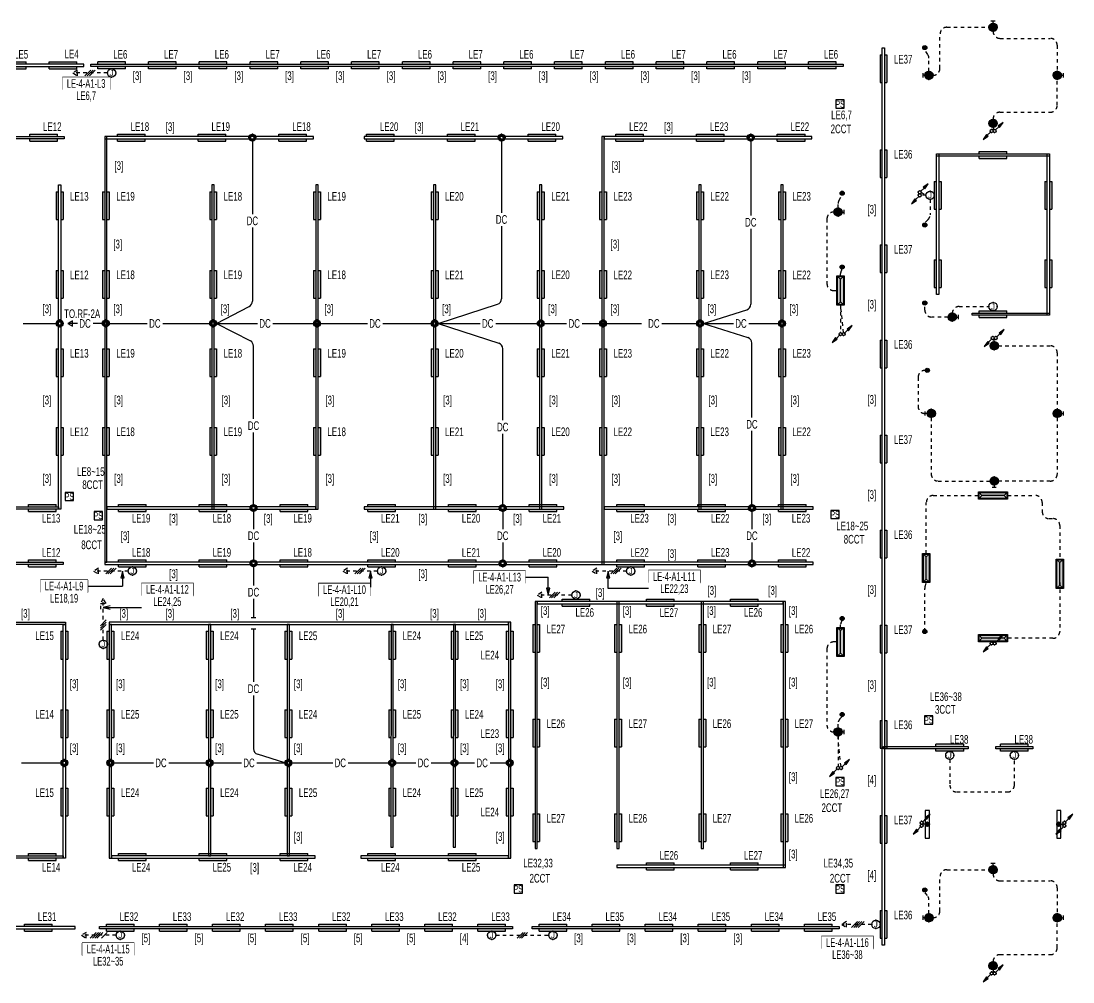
# Model space of a CAD drawing. Header units: millimetres. Extents: x 86947 to 500447, y -530175 to 1059536.
# Drawn here: x 131880 to 177466, y 463472 to 505105 of the extents above; entities that cross this region are included whole.
import ezdxf
from ezdxf.enums import TextEntityAlignment as Align

# ---------------------------------------------------------------- set-up
doc = ezdxf.new("R2010")
doc.units = ezdxf.units.MM
doc.header["$LTSCALE"] = 150
doc.set_wipeout_variables(frame=1)
doc.linetypes.add('D1', pattern=[3, 1, -1, 1])
for name, color, linetype in [('------01 Distribution Panel', 3, 'Continuous'), ('------03 Lighting Fixture', 3, 'Continuous'), ('------04 Lighting Switch', 2, 'Continuous'), ('------04 Number of Strands (가닥수)', 1, 'Continuous'), ('-----20 General Symbol', 3, 'Continuous'), ('-----23 Concealed or Exposed Wire', 4, 'D1'), ('-----25 Emergency Lighting Embeded Wire in Ceiling or Wall', 1, 'Continuous'), ('-----28 Race Way', 1, 'Continuous'), ('-----29 Indicator', 1, 'Continuous')]:
    doc.layers.add(name, color=color, linetype=linetype)
doc.styles.add('ELEC', font='')
doc.styles.get('ELEC').set_extended_font_data('Dotum')

# ---------------------------------------------------------------- blocks, each defined once
blk = doc.blocks.new('D01')
at = {"linetype": 'Continuous'}
blk.add_circle((0, 0), 150, dxfattribs=at)
for p in [(-150, 0), (0, 150), (150, 0), (0, -150)]:
    blk.add_point(p)
blk = doc.blocks.new('E01')
h = blk.add_hatch(color=256)
edge = h.paths.add_edge_path(flags=17)
edge.add_arc((0, 0), 75, 0, 360)
edge = h.paths.add_edge_path()
edge.add_arc((0, 0), 150, 0, 360)
blk.add_blockref('D01', (0, 0))
at = {"xscale": 0.5, "yscale": 0.5, "zscale": 0.5}
blk.add_blockref('D01', (0, 0), dxfattribs=at)
blk = doc.blocks.new('*U15')
blk.add_lwpolyline([(150, 0), (-150, 0), (-150, -300), (150, -300)], close=True)
at = {"style": 'ELEC', "width": 0.6}
blk.add_text('PS', height=250, dxfattribs=at).set_placement((0, -150), align=Align.MIDDLE)
blk = doc.blocks.new('*U12')
h = blk.add_hatch(color=256)
edge = h.paths.add_edge_path()
edge.add_arc((0, -75), 75, 0, 360)
blk.add_circle((0, -75), 75)
blk = doc.blocks.new('E17')
h = blk.add_hatch(color=256)
h.paths.add_polyline_path([(600, 100), (-600, 100), (-600, 0), (600, 0)])
h.paths.add_polyline_path([(600, -100), (-600, -100), (-600, -200), (600, -200)])
for p, q in [((-600, 100), (600, 100)), ((-600, 100), (-600, 0)), ((600, 100), (600, 0)), ((600, 100), (600, 0)), ((-600, -100), (-600, -200)), ((-600, -200), (600, -200)), ((600, -100), (600, -200))]:
    blk.add_line(p, q)
blk = doc.blocks.new('벽부 비상등')
h = blk.add_hatch(color=0)
h.dxf.hatch_style = 1
h.paths.add_polyline_path([(0, 488), (-128, 600), (-128, -600), (0, -488)])
h = blk.add_hatch(color=0)
h.dxf.hatch_style = 1
h.paths.add_polyline_path([(128, 600), (0, 488), (0, -488), (128, -600)])
at = {"color": 1}
for p, q in [((-128, 600), (0, 488)), ((0, 488), (128, 600)), ((0, -488), (0, 488)), ((-128, -600), (0, -488)), ((0, -488), (128, -600))]:
    blk.add_line(p, q, dxfattribs=at)
blk.add_lwpolyline([(158, -630), (158, 630), (-158, 630), (-158, -630)], close=True)
blk.add_lwpolyline([(128, -600), (128, 600), (-128, 600), (-128, -600)], close=True, dxfattribs=at)
blk = doc.blocks.new('D06')
for p, q in [((-75, 0), (0, 0)), ((0, -75), (0, 75))]:
    blk.add_line(p, q)
at = {"linetype": 'Continuous'}
blk.add_circle((-225, 0), 150, dxfattribs=at)
for p in [(-375, 0), (-225, 150), (-75, 0), (-225, -150)]:
    blk.add_point(p)
blk = doc.blocks.new('E06')
blk.add_hatch(color=256).paths.add_polyline_path([(-75, 0, 1), (-375, 0, 1)])
blk.add_blockref('D06', (0, 0))
blk = doc.blocks.new('O01')
blk.add_hatch(color=256).paths.add_polyline_path([(-149, -218), (-218, -149), (-368, -368)])
blk.add_line((-46, -46), (-184, -184))
blk.add_lwpolyline([(-368, -368), (-149, -218), (-218, -149), (-368, -368)])
blk.add_circle((0, 0), 65)
for p in [(-65, 0), (-65, 0), (0, 65), (0, 65), (65, 0), (65, 0), (0, -65), (0, -65)]:
    blk.add_point(p)
blk = doc.blocks.new('O07')
blk.add_lwpolyline([(0, -100), (173, 0), (0, 100)], close=True)
blk = doc.blocks.new('O04')
blk.add_circle((0, 0), 150)
for p in [(-150, 0), (0, 150), (150, 0), (0, -150)]:
    blk.add_point(p)
at = {"style": 'ELEC'}
blk.add_text('J', height=214, dxfattribs=at).set_placement((0, 0), align=Align.MIDDLE)
blk = doc.blocks.new('*U44')
at = {"color": 0}
for p, q in [((-186, -106), (26, 106)), ((-106, -106), (106, 106)), ((-26, -106), (186, 106))]:
    blk.add_line(p, q, dxfattribs=at)
blk = doc.blocks.new('*U46')
at = {"color": 0}
for p, q in [((-306, -106), (-94, 106)), ((-226, -106), (-14, 106)), ((-146, -106), (66, 106)), ((-66, -106), (146, 106)), ((94, -106), (306, 106))]:
    blk.add_line(p, q, dxfattribs=at)
blk = doc.blocks.new('*U47')
at = {"color": 0}
for p, q in [((-226, -106), (-14, 106)), ((-146, -106), (66, 106)), ((-66, -106), (146, 106)), ((14, -106), (226, 106))]:
    blk.add_line(p, q, dxfattribs=at)
blk = doc.blocks.new('D12')
at = {"linetype": 'Continuous'}
blk.add_lwpolyline([(600, -90), (600, 90), (-600, 90), (-600, -90)], close=True, dxfattribs=at)
blk.add_circle((0, 0), 90, dxfattribs=at)
for p in [(-90, 0), (0, 90), (90, 0), (0, -90)]:
    blk.add_point(p)
blk = doc.blocks.new('E13')
at = {"layer": '------03 Lighting Fixture'}
blk.add_hatch(color=256, dxfattribs=at).paths.add_polyline_path([(-90, 180, 1), (90, 180, 1)])
for p, q in [((90, 0), (-90, 0)), ((0, 90), (0, 0))]:
    blk.add_line(p, q, dxfattribs=at)
blk.add_blockref('D12', (0, 180), dxfattribs=at)

msp = doc.modelspace()

# ---------------------------------------------------------------- linework, layer by layer
at = {"layer": '------01 Distribution Panel', "color": 1}
for points in [[(133675, 502137), (135729, 502137), (135729, 502662), (133675, 502662)], [(151492, 480749), (153747, 480749), (153747, 481274), (151492, 481274)], [(159065, 480775), (161320, 480775), (161320, 481300), (159065, 481300)], [(132718, 480360), (134773, 480360), (134773, 480885), (132718, 480885)], [(137094, 480217), (139349, 480217), (139349, 480742), (137094, 480742)], [(144772, 480208), (147026, 480208), (147026, 480733), (144772, 480733)], [(166564, 464919), (168819, 464919), (168819, 465444), (166564, 465444)], [(134530, 464633), (136785, 464633), (136785, 465158), (134530, 465158)]]:
    msp.add_lwpolyline(points, close=True, dxfattribs=at)
at = {"layer": '-----23 Concealed or Exposed Wire'}
for points in [[(171404, 502755, 0.414214), (171704, 503055), (171704, 504535, -0.414214), (172004, 504835), (173824, 504835)], [(174004, 504655, 0.414214), (174304, 504355), (176484, 504355, -0.414214), (176784, 504055), (176784, 502935)], [(171224, 502935), (171224, 503496, 0.143386), (171176, 503658), (171044, 503865)], [(174004, 500855, -0.414214), (174304, 501155), (176484, 501155, 0.414214), (176784, 501455), (176784, 502575)], [(167284, 497010), (167284, 497183, -0.141893), (167330, 497344), (167464, 497555)], [(171274, 497375), (171274, 496716, -0.197487), (171187, 496505), (171044, 496360)], [(167104, 496830, 0.414214), (166804, 496530), (166804, 493730, 0.414214), (167104, 493430), (167239, 493430)], [(167396, 494060), (167396, 494159, -0.134172), (167438, 494311), (167464, 494355)], [(172054, 492280), (171344, 492280, -0.414214), (171044, 492580), (171044, 492797)], [(172234, 492280), (172234, 492435, -0.414214), (172534, 492735), (173824, 492735)], [(174234, 491035), (176484, 491035, -0.414214), (176784, 490735), (176784, 488285)], [(171065, 489970), (171054, 489970, 0.414214), (170754, 489670), (170754, 488405, 0.414214), (171054, 488105)], [(171324, 487925), (171324, 485475, 0.414214), (171624, 485175), (173874, 485175)], [(176784, 487925), (176784, 485475, -0.414214), (176484, 485175), (174234, 485175)], [(171111, 482035), (171111, 484248, -0.414214), (171411, 484548), (173374, 484548)], [(174634, 484548), (175834, 484548, -0.414214), (176134, 484248), (176134, 483848, 0.414214), (176434, 483548), (176596, 483548, -0.414214), (176896, 483248), (176896, 481785)], [(171044, 478655), (171044, 480518, -0.077895), (171058, 480610), (171111, 480775)], [(176896, 480775), (176896, 478663, -0.414214), (176596, 478363), (174634, 478363)], [(167396, 478835), (167396, 478938, -0.150684), (167448, 479107), (167464, 479130)], [(167239, 478205), (167104, 478205, 0.414214), (166804, 477905), (166804, 474605, 0.414214), (167104, 474305)], [(167284, 474485), (167284, 474661, -0.193153), (167367, 474869), (167464, 474970)], [(172130, 473110), (172130, 472005, 0.414214), (172430, 471705), (174630, 471705, 0.414214), (174930, 472005), (174930, 473110)], [(171404, 466255, 0.414214), (171704, 466555), (171704, 468035, -0.414214), (172004, 468335), (173824, 468335)], [(174004, 468155, 0.414214), (174304, 467855), (176484, 467855, -0.414214), (176784, 467555), (176784, 466435)], [(171224, 466435), (171224, 467034, 0.169198), (171159, 467220), (171044, 467365)], [(174004, 464355, -0.414214), (174304, 464655), (176484, 464655, 0.414214), (176784, 464955), (176784, 466075)]]:
    msp.add_lwpolyline(points, format="xyb", dxfattribs=at)
for points in [[(135624, 502855), (134124, 502855)], [(170895, 497685), (171094, 497555), (170895, 497555)], [(167526, 491605), (167396, 492800), (167396, 492800), (167396, 491605)], [(136524, 481276), (135024, 481276)], [(147324, 481275), (145824, 481275)], [(158124, 481275), (156624, 481275)], [(135444, 478283), (135444, 480083)], [(155749, 480235), (154249, 480235)], [(167414, 472805), (167284, 474125), (167284, 474125), (167284, 472805)], [(168744, 465965), (167444, 465965)], [(135999, 465495), (134499, 465495)], [(152459, 465495), (154749, 465495)]]:
    msp.add_lwpolyline(points, dxfattribs=at)
at = {"layer": '-----25 Emergency Lighting Embeded Wire in Ceiling or Wall'}
for p, q in [((141904, 499905), (141904, 496739)), ((152704, 499904), (152704, 496799)), ((163504, 499904), (163504, 496677)), ((141904, 496157), (141904, 492962)), ((152704, 496217), (152704, 493076)), ((163504, 496096), (163504, 492833)), ((149955, 492003), (152531, 492839)), ((140355, 492003), (141769, 492741)), ((161454, 492002), (163329, 492595)), ((131975, 492003), (133404, 492003)), ((134320, 492003), (133904, 492003)), ((135404, 492003), (135001, 492003)), ((135704, 492003), (137346, 492003)), ((138026, 492003), (140055, 492003)), ((140355, 492003), (142126, 492003)), ((140355, 492003), (141818, 491247)), ((142798, 492003), (144755, 492003)), ((144780, 492003), (146889, 492003)), ((147560, 492003), (149655, 492003)), ((149955, 492003), (151771, 492003)), ((149955, 492003), (152581, 491148)), ((152451, 492002), (154254, 492002)), ((154554, 492002), (155525, 492002)), ((156197, 492002), (157154, 492002)), ((157254, 492002), (158770, 492002)), ((159651, 492002), (161154, 492002)), ((161454, 492002), (162751, 492002)), ((161454, 492002), (163379, 491389)), ((163422, 492002), (164704, 492002)), ((141954, 487867), (141954, 491025)), ((163554, 487926), (163554, 491150)), ((152754, 487806), (152754, 490910)), ((163554, 484155), (163554, 487344)), ((141954, 484156), (141954, 487285)), ((152754, 484155), (152754, 487224)), ((141954, 483856), (141954, 483097)), ((152754, 483855), (152754, 483096)), ((163554, 483855), (163554, 483096)), ((141954, 482515), (141954, 481756)), ((152754, 482514), (152754, 481755)), ((163554, 482514), (163554, 481755)), ((141954, 481456), (141954, 480651)), ((141954, 480069), (141953, 479265)), ((141853, 479265), (142053, 479265)), ((141853, 478765), (142053, 478765)), ((141953, 478765), (141953, 476470)), ((141953, 475889), (141953, 473574)), ((143314, 472964), (142129, 473335)), ((131896, 472964), (133604, 472964)), ((135904, 472964), (137613, 472964)), ((138285, 472964), (139980, 472964)), ((140205, 472964), (141431, 472964)), ((142102, 472964), (143314, 472964)), ((143614, 472964), (145385, 472964)), ((146057, 472964), (147813, 472964)), ((148113, 472964), (148985, 472964)), ((149657, 472964), (150514, 472964)), ((150814, 472964), (151534, 472964)), ((152205, 472964), (152910, 472964))]:
    msp.add_line(p, q, dxfattribs=at)
for centre, start, end in [((141654, 492962), 297.5278, 0), ((152454, 493076), 287.9609, 0), ((163254, 492833), 287.55, 0), ((141704, 491025), 0, 62.6616), ((152504, 490910), 0, 71.961), ((163304, 491150), 0, 72.3322), ((142203, 473574), 180.0001, 252.5973)]:
    msp.add_arc(centre, 250, start, end, dxfattribs=at)
at = {"layer": '-----28 Race Way', "elevation": 0}
for points in [[(169304, 503945), (169304, 465065), (169204, 465065), (169204, 503945)], [(102004, 503135), (134604, 503135), (134604, 503235), (102004, 503235)], [(167504, 503135), (134904, 503135), (134904, 503235), (167504, 503235)], [(133754, 500105), (133754, 500005), (124804, 500005), (124804, 500105)], [(135504, 500105), (135504, 500005), (144554, 500005), (144554, 500105)], [(146755, 500104), (146755, 500004), (155354, 500004), (155354, 500104)], [(157154, 500104), (157054, 500104), (157054, 481555), (157154, 481555)], [(157154, 500104), (157154, 500004), (166154, 500004), (166154, 500104)], [(140255, 498003), (140155, 498003), (140155, 483957), (140255, 483957)], [(144755, 498003), (144655, 498003), (144655, 483957), (144755, 483957)], [(149855, 498003), (149755, 498003), (149755, 483957), (149855, 483957)], [(154454, 498002), (154354, 498002), (154354, 483955), (154454, 483955)], [(161354, 498002), (161254, 498002), (161254, 483955), (161354, 483955)], [(164904, 498002), (164804, 498002), (164804, 483955), (164904, 483955)], [(146755, 484057), (146755, 483957), (155404, 483955), (155404, 484055)], [(157154, 484055), (157154, 483955), (166204, 483955), (166204, 484055)], [(133704, 481656), (133704, 481556), (103304, 481555), (103304, 481655)], [(135504, 481656), (135504, 481556), (166204, 481555), (166204, 481655)], [(154154, 469255), (154254, 469255), (154254, 479955), (154154, 479955)], [(154254, 479955), (154254, 479855), (164904, 479855), (164904, 479955)], [(157704, 469255), (157804, 469255), (157804, 479955), (157704, 479955)], [(161354, 469255), (161454, 469255), (161454, 479955), (161354, 479955)], [(164904, 468430), (165004, 468430), (165004, 479955), (164904, 479955)], [(116498, 478964), (116498, 479064), (133804, 479065), (133804, 478965)], [(133704, 478965), (133804, 478965), (133804, 468834), (133704, 468834)], [(153010, 478964), (153010, 479064), (135704, 479065), (135704, 478965)], [(135804, 478965), (135704, 478965), (135704, 468834), (135804, 468834)], [(140105, 478965), (140005, 478965), (140004, 468934), (140104, 468934)], [(143514, 478965), (143414, 478965), (143413, 468934), (143513, 468934)], [(148013, 478965), (147913, 478965), (147912, 469314), (148012, 469314)], [(150714, 478965), (150614, 478965), (150613, 469314), (150713, 469314)], [(153110, 479064), (153010, 479064), (153010, 468833), (153110, 468833)], [(133704, 468934), (133704, 468834), (124883, 468834), (124883, 468934)], [(135804, 468934), (135804, 468834), (144624, 468834), (144624, 468934)], [(146604, 468933), (146604, 468833), (153010, 468833), (153010, 468933)], [(157704, 468530), (157704, 468430), (165004, 468430), (165004, 468530)], [(116329, 465775), (134229, 465775), (134229, 465875), (116329, 465875)], [(153179, 465775), (135279, 465775), (135279, 465875), (153179, 465875)], [(167329, 465775), (154029, 465775), (154029, 465875), (167329, 465875)]]:
    msp.add_lwpolyline(points, close=True, dxfattribs=at)
at = {"layer": '-----28 Race Way'}
for points in [[(135604, 500105), (135504, 500105), (135504, 481656), (135604, 481656)], [(171554, 499355), (171654, 499355), (171654, 493255), (171554, 493255)], [(176454, 499355), (176454, 499255), (171554, 499255), (171554, 499355)], [(176354, 499355), (176454, 499355), (176454, 492355), (176354, 492355)], [(133504, 498003), (133604, 498003), (133604, 483957), (133504, 483957)], [(176454, 492455), (176454, 492355), (173104, 492355), (173104, 492455)], [(133504, 484057), (133504, 483957), (124904, 483956), (124904, 484056)], [(135604, 484057), (135604, 483957), (144655, 483957), (144655, 484057)], [(169254, 473670), (172930, 473670), (172930, 473570), (169254, 473570)], [(174130, 473670), (175730, 473670), (175730, 473570), (174130, 473570)]]:
    msp.add_lwpolyline(points, close=True, dxfattribs=at)
at = {"layer": '-----29 Indicator', "color": 1}
for p, q in [((136273, 481276), (136198, 480976)), ((136198, 480976), (136348, 480976)), ((136348, 480976), (136273, 481276)), ((147026, 481275), (146951, 480975)), ((146951, 480975), (147101, 480975)), ((147101, 480975), (147026, 481275)), ((157328, 481275), (157253, 480975)), ((157253, 480975), (157403, 480975)), ((157403, 480975), (157328, 481275)), ((154797, 480535), (154647, 480535)), ((154647, 480535), (154722, 480235)), ((154722, 480235), (154797, 480535)), ((135344, 479617), (135344, 479767)), ((135744, 479767), (135444, 479692)), ((135444, 479692), (135744, 479617))]:
    msp.add_line(p, q, dxfattribs=at)
at = {"layer": '-----29 Indicator'}
for p, q in [((136273, 481276), (136273, 480623)), ((154722, 480235), (154722, 481011)), ((157328, 480513), (157328, 481275))]:
    msp.add_line(p, q, dxfattribs=at)

# ---------------------------------------------------------------- block references
at = {"layer": '------03 Lighting Fixture', "xscale": 1.2, "yscale": 1.2, "zscale": 1.2}
for p, rotation in [((174004, 505105), 90), ((170954, 502755), 180), ((174004, 500405), 270), ((174054, 491305), 90), ((171054, 488105), 180), ((174054, 484905), 270), ((174004, 468605), 90), ((170954, 466255), 180), ((174004, 463905), 270)]:
    msp.add_blockref('E06', p, dxfattribs=dict(at, rotation=rotation))
at = {"layer": '------03 Lighting Fixture', "color": 3, "xscale": -1}
for p, rotation in [((131504, 503135), 180), ((133704, 503135), 180), ((169204, 503045), 90), ((132854, 500005), 180), ((136654, 500005), 180), ((140154, 500005), 180), ((143654, 500005), 180), ((147454, 500004), 180), ((150954, 500004), 180), ((154454, 500004), 180), ((158254, 500004), 180), ((161754, 500004), 180), ((165254, 500004), 180), ((169204, 498925), 90), ((174004, 499255), 180), ((171554, 497555), 90), ((176354, 497555), 90), ((133504, 497102), 90), ((135504, 497102), 90), ((140155, 497102), 90), ((144655, 497102), 90), ((149755, 497102), 90), ((154354, 497102), 90), ((157054, 497102), 90), ((161254, 497102), 90), ((164804, 497102), 90), ((169204, 494805), 90), ((171554, 494155), 90), ((176354, 494155), 90), ((133504, 493702), 90), ((135504, 493702), 90), ((140155, 493702), 90), ((144655, 493702), 90), ((149755, 493702), 90), ((154354, 493702), 90), ((157054, 493702), 90), ((161254, 493702), 90), ((164804, 493702), 90), ((174004, 492355), 180), ((169204, 490685), 90), ((133504, 490302), 90), ((135504, 490302), 90), ((140155, 490302), 90), ((144655, 490302), 90), ((149755, 490302), 90), ((154354, 490302), 90), ((157054, 490302), 90), ((161254, 490302), 90), ((164804, 490302), 90), ((133504, 486902), 90), ((135504, 486902), 90), ((140155, 486902), 90), ((144655, 486902), 90), ((149755, 486902), 90), ((154354, 486902), 90), ((157054, 486902), 90), ((161254, 486902), 90), ((164804, 486902), 90), ((169204, 486565), 90), ((132804, 483956), 180), ((136704, 483956), 180), ((140204, 483956), 180), ((143704, 483956), 180), ((147504, 483955), 180), ((151004, 483955), 180), ((154504, 483955), 180), ((158304, 483955), 180), ((161804, 483955), 180), ((165304, 483955), 180), ((169204, 482445), 90), ((132804, 481556), 180), ((136704, 481556), 180), ((140204, 481556), 180), ((143704, 481556), 180), ((147504, 481555), 180), ((151004, 481555), 180), ((154504, 481555), 180), ((158304, 481555), 180), ((161804, 481555), 180), ((165304, 481555), 180), ((155929, 479855), 180), ((159579, 479855), 180), ((163229, 479855), 180), ((133704, 478064), 90), ((135704, 478064), 90), ((140005, 478064), 90), ((143414, 478064), 90), ((147913, 478064), 90), ((150614, 478064), 90), ((153010, 478064), 90), ((154154, 478355), 90), ((157704, 478355), 90), ((161354, 478355), 90), ((164904, 478355), 90), ((169204, 478325), 90), ((133704, 474664), 90), ((135704, 474664), 90), ((140005, 474664), 90), ((143414, 474664), 90), ((147913, 474664), 90), ((150614, 474664), 90), ((153010, 474664), 90), ((154154, 474255), 90), ((157704, 474255), 90), ((161354, 474255), 90), ((164904, 474255), 90), ((169204, 474205), 90), ((133704, 471264), 90), ((135704, 471264), 90), ((140005, 471264), 90), ((143414, 471264), 90), ((147913, 471264), 90), ((150614, 471264), 90), ((153010, 471264), 90), ((154154, 470155), 90), ((157704, 470155), 90), ((161354, 470155), 90), ((164904, 470155), 90), ((169204, 470085), 90), ((132804, 468834), 180), ((136704, 468834), 180), ((140204, 468834), 180), ((143704, 468834), 180), ((147504, 468833), 180), ((151004, 468833), 180), ((159579, 468430), 180), ((163229, 468430), 180), ((169204, 465965), 90), ((132629, 465775), 180), ((136179, 465775), 180), ((138479, 465775), 180), ((140779, 465775), 180), ((143079, 465775), 180), ((145379, 465775), 180), ((147679, 465775), 180), ((149979, 465775), 180), ((152279, 465775), 180), ((154929, 465775), 180), ((157229, 465775), 180), ((159529, 465775), 180), ((161829, 465775), 180), ((164129, 465775), 180), ((166429, 465775), 180)]:
    msp.add_blockref('E17', p, dxfattribs=dict(at, rotation=rotation))
at = {"layer": '------03 Lighting Fixture', "color": 3}
for p, rotation in [((135804, 503135), 180.0000000000019), ((138004, 503135), 180.0000000000019), ((140204, 503135), 180.0000000000019), ((142404, 503135), 180.0000000000019), ((144604, 503135), 180.0000000000019), ((146804, 503135), 180.0000000000019), ((149004, 503135), 180.0000000000019), ((151204, 503135), 180.0000000000019), ((153404, 503135), 180.0000000000019), ((155604, 503135), 180.0000000000019), ((157804, 503135), 180.0000000000019), ((160004, 503135), 180.0000000000019), ((162204, 503135), 180.0000000000019), ((164404, 503135), 180.0000000000019), ((166604, 503135), 180.0000000000019), ((172130, 473570), 180), ((174930, 473570), 180)]:
    msp.add_blockref('E17', p, dxfattribs=dict(at, rotation=rotation))
at = {"layer": '------03 Lighting Fixture', "xscale": 1.2, "yscale": 1.2, "zscale": 1.2}
for p in [(177054, 502755), (167554, 496830), (172504, 492280), (177054, 488105), (167554, 474305), (177054, 466255)]:
    msp.add_blockref('E06', p, dxfattribs=at)
at = {"layer": '------03 Lighting Fixture'}
for p in [(141904, 500055), (152704, 500054), (163504, 500054), (133554, 492003), (135554, 492003), (140205, 492003), (144705, 492003), (149805, 492003), (154404, 492002), (157104, 492002), (161304, 492002), (164854, 492002), (141954, 484006), (152754, 484005), (163554, 484005), (141954, 481606), (163554, 481605), (133754, 472964), (135754, 472964), (140055, 472964), (143464, 472964), (147963, 472964), (150664, 472964), (153060, 472964)]:
    msp.add_blockref('E01', p, dxfattribs=at)
at = {"layer": '------03 Lighting Fixture', "xscale": -1}
for p in [(167396, 493430), (171111, 481405), (176896, 481155), (167396, 478205)]:
    msp.add_blockref('벽부 비상등', p, dxfattribs=at)
at = {"layer": '------03 Lighting Fixture', "xscale": -1, "rotation": 90}
for p in [(174004, 484548), (174004, 478363)]:
    msp.add_blockref('벽부 비상등', p, dxfattribs=at)
at = {"layer": '------03 Lighting Fixture'}
for p, rotation in [((170974, 470305), 270), ((177034, 470305), 89.99999999999999)]:
    msp.add_blockref('E13', p, dxfattribs=dict(at, rotation=rotation))
at = {"layer": '------04 Lighting Switch', "xscale": 1.2, "yscale": 1.2, "zscale": 1.2}
for p, rotation in [((170954, 503955), 89.99999999999999), ((167554, 497645), 270), ((170954, 496270), 89.99999999999999), ((167554, 494445), 270), ((170954, 492887), 89.99999999999999), ((171065, 489970), 89.99999999999999), ((167554, 479220), 270), ((170954, 478655), 89.99999999999999), ((167554, 475060), 270), ((170954, 467455), 89.99999999999999)]:
    msp.add_blockref('*U12', p, dxfattribs=dict(at, rotation=rotation))
for p in [(167374, 501685), (133974, 484685), (135224, 483855), (167154, 483905), (171216, 475005), (167374, 472330), (153424, 467685), (167374, 467685)]:
    msp.add_blockref('*U15', p, dxfattribs=at)
at = {"layer": '------04 Number of Strands (가닥수)', "xscale": 1.2, "yscale": 1.2, "zscale": 1.2}
for name, p in [('*U44', (135774, 481276)), ('*U44', (146574, 481275)), ('*U44', (157664, 481275)), ('*U44', (154999, 480235)), ('*U47', (168142, 465965)), ('*U44', (153604, 465495))]:
    msp.add_blockref(name, p, dxfattribs=at)
at = {"layer": '------04 Number of Strands (가닥수)', "xscale": -1.2, "yscale": 1.2, "zscale": 1.2, "rotation": 90}
msp.add_blockref('*U44', (135444, 478933), dxfattribs=at)
at = {"layer": '-----20 General Symbol', "xscale": 1.2, "yscale": 1.2, "zscale": 1.2}
for p in [(135804, 502855), (171274, 497555), (174004, 492735), (136704, 481276), (147504, 481275), (158304, 481275), (155929, 480235), (135444, 478103), (172130, 473290), (174930, 473290), (168924, 465965), (136179, 465495), (152279, 465495), (154929, 465495)]:
    msp.add_blockref('O04', p, dxfattribs=at)
at = {"layer": '-----20 General Symbol', "rotation": 180}
for p in [(174069, 500340), (170830, 497685), (167526, 491540), (174119, 491370), (174069, 478140), (167414, 472740), (170909, 470370), (177099, 470370), (174069, 463840)]:
    msp.add_blockref('O01', p, dxfattribs=at)
at = {"layer": '-----20 General Symbol'}
for p in [(173939, 500340), (170830, 497555), (167396, 491540), (173989, 491370), (173939, 478140), (167284, 472740), (170909, 470240), (177099, 470240), (173939, 463840)]:
    msp.add_blockref('O01', p, dxfattribs=at)
at = {"layer": '-----23 Concealed or Exposed Wire', "xscale": 1.199999999953434, "yscale": 1.199999999953434, "zscale": 1.199999999953434}
for p, rotation in [((134331, 502855), 180), ((135231, 481276), 180), ((146031, 481275), 180), ((156831, 481275), 180), ((135444, 479875), 89.99999999999999), ((154456, 480235), 180), ((167651, 465965), 180), ((134706, 465495), 180)]:
    msp.add_blockref('O07', p, dxfattribs=dict(at, rotation=rotation))
at = {"layer": '-----25 Emergency Lighting Embeded Wire in Ceiling or Wall', "xscale": 1.199999999953434, "yscale": 1.199999999953434, "zscale": 1.199999999953434, "rotation": 180}
msp.add_blockref('O07', (134111, 492003), dxfattribs=at)

# ---------------------------------------------------------------- texts
at = {"layer": '------04 Lighting Switch', "style": 'ELEC', "width": 0.7}
for s, p in [('LE5', (131883, 503662)), ('LE4', (134074, 503676)), ('LE6', (136183, 503662)), ('LE7', (138383, 503662)), ('LE6', (140583, 503662)), ('LE7', (142783, 503662)), ('LE6', (144983, 503662)), ('LE7', (147183, 503662)), ('LE6', (149383, 503662)), ('LE7', (151583, 503662)), ('LE6', (153783, 503662)), ('LE7', (155983, 503662)), ('LE6', (158183, 503662)), ('LE7', (160383, 503662)), ('LE6', (162583, 503662)), ('LE7', (164783, 503662)), ('LE6', (166983, 503662)), ('LE37', (170107, 503453)), ('LE6,7', (167437, 501009, 0)), ('LE12', (133233, 500532)), ('LE18', (137033, 500532)), ('LE19', (140533, 500532)), ('LE18', (144033, 500532)), ('LE20', (147833, 500531)), ('LE21', (151333, 500531)), ('LE20', (154833, 500531)), ('LE22', (158633, 500531)), ('LE23', (162133, 500531)), ('LE22', (165633, 500531)), ('2CCT', (167413, 500433, 0)), ('LE36', (170107, 499333)), ('LE13', (134407, 497510)), ('LE19', (136407, 497510)), ('LE18', (141058, 497510)), ('LE19', (145558, 497510)), ('LE20', (150658, 497510)), ('LE21', (155257, 497510)), ('LE23', (157957, 497510)), ('LE22', (162157, 497510)), ('LE23', (165707, 497510)), ('LE37', (170107, 495213)), ('LE12', (134407, 494110)), ('LE18', (136407, 494110)), ('LE19', (141058, 494110)), ('LE18', (145558, 494110)), ('LE21', (150658, 494110)), ('LE20', (155257, 494110)), ('LE22', (157957, 494110)), ('LE23', (162157, 494110)), ('LE22', (165707, 494110)), ('LE36', (170107, 491093)), ('LE13', (134407, 490710)), ('LE19', (136407, 490710)), ('LE18', (141058, 490710)), ('LE19', (145558, 490710)), ('LE20', (150658, 490710)), ('LE21', (155257, 490710)), ('LE23', (157957, 490710)), ('LE22', (162157, 490710)), ('LE23', (165707, 490710)), ('LE12', (134407, 487310)), ('LE18', (136407, 487310)), ('LE19', (141058, 487310)), ('LE18', (145558, 487310)), ('LE21', (150658, 487310)), ('LE20', (155257, 487310)), ('LE22', (157957, 487310)), ('LE23', (162157, 487310)), ('LE22', (165707, 487310)), ('LE37', (170107, 486973)), ('LE8~15', (134905, 485585)), ('8CCT', (134983, 485017)), ('LE13', (133183, 483566)), ('LE19', (137083, 483566)), ('LE18', (140583, 483566)), ('LE19', (144083, 483566)), ('LE21', (147883, 483565)), ('LE20', (151383, 483565)), ('LE21', (154883, 483565)), ('LE23', (158683, 483565)), ('LE22', (162183, 483565)), ('LE23', (165683, 483565)), ('LE18~25', (134860, 483084)), ('LE18~25', (167902, 483229)), ('8CCT', (167980, 482654)), ('LE36', (170107, 482853)), ('8CCT', (134938, 482412)), ('LE12', (133183, 482083)), ('LE18', (137083, 482083)), ('LE19', (140583, 482083)), ('LE18', (144083, 482083)), ('LE20', (147883, 482082)), ('LE21', (151383, 482082)), ('LE20', (154883, 482082)), ('LE22', (158683, 482082)), ('LE23', (162183, 482082)), ('LE22', (165683, 482082)), ('LE26', (156308, 479482)), ('LE27', (159958, 479482)), ('LE26', (163608, 479482)), ('LE15', (132900, 478472)), ('LE24', (136607, 478472)), ('LE24', (140908, 478472)), ('LE25', (144317, 478472)), ('LE24', (148816, 478472)), ('LE25', (151517, 478472)), ('LE27', (155057, 478763)), ('LE26', (158607, 478763)), ('LE27', (162257, 478763)), ('LE26', (165807, 478763)), ('LE37', (170107, 478733)), ('LE24', (152196, 477634)), ('LE36~38', (171959, 475832)), ('3CCT', (171935, 475281)), ('LE14', (132900, 475072)), ('LE25', (136607, 475072)), ('LE25', (140908, 475072)), ('LE24', (144317, 475072)), ('LE25', (148816, 475072)), ('LE24', (151517, 475072)), ('LE26', (155057, 474663)), ('LE27', (158607, 474663)), ('LE26', (162257, 474663)), ('LE27', (165807, 474663)), ('LE36', (170107, 474613)), ('LE23', (152196, 474234)), ('LE38', (172533, 473982)), ('LE38', (175333, 473982)), ('LE15', (132900, 471672)), ('LE24', (136607, 471672)), ('LE24', (140908, 471672)), ('LE25', (144317, 471672)), ('LE24', (148816, 471672)), ('LE25', (151517, 471672)), ('LE26,27', (167141, 471602)), ('LE24', (152196, 470834)), ('2CCT', (167019, 471022)), ('LE27', (155057, 470563)), ('LE26', (158607, 470563)), ('LE27', (162257, 470563)), ('LE26', (165807, 470563)), ('LE37', (170107, 470493)), ('LE26', (159958, 468957)), ('LE27', (163608, 468957)), ('LE14', (133183, 468444)), ('LE24', (137083, 468444)), ('LE25', (140583, 468444)), ('LE24', (144083, 468444)), ('LE24', (147883, 468443)), ('LE25', (151383, 468443)), ('LE32,33', (154287, 468591)), ('LE34,35', (167300, 468588)), ('2CCT', (154364, 467966)), ('2CCT', (167378, 467966)), ('LE31', (133008, 466302)), ('LE32', (136558, 466302)), ('LE33', (138858, 466302)), ('LE32', (141158, 466302)), ('LE33', (143458, 466302)), ('LE32', (145758, 466302)), ('LE33', (148058, 466302)), ('LE32', (150358, 466302)), ('LE33', (152658, 466302)), ('LE34', (155308, 466302)), ('LE35', (157608, 466302)), ('LE34', (159908, 466302)), ('LE35', (162208, 466302)), ('LE34', (164508, 466302)), ('LE35', (166808, 466302)), ('LE36', (170107, 466373))]:
    msp.add_text(s, height=375, dxfattribs=at).set_placement(p, align=Align.MIDDLE)
at = {"layer": '-----25 Emergency Lighting Embeded Wire in Ceiling or Wall', "style": 'ELEC', "width": 0.7}
for s, p in [('DC', (141904, 496448)), ('DC', (152704, 496508)), ('DC', (163504, 496387)), ('TO.RF-2A', (134528, 492425)), ('DC', (134654, 492003)), ('DC', (137679, 492003)), ('DC', (142455, 492003)), ('DC', (147217, 492003)), ('DC', (152104, 492003)), ('DC', (155854, 492002)), ('DC', (159304, 492002)), ('DC', (163079, 492002)), ('DC', (163554, 487635)), ('DC', (141954, 487576)), ('DC', (152754, 487515)), ('DC', (141954, 482806)), ('DC', (152754, 482805)), ('DC', (163554, 482805)), ('DC', (141954, 480360)), ('DC', (141953, 476180)), ('DC', (137942, 472964)), ('DC', (141759, 472964)), ('DC', (145714, 472964)), ('DC', (149314, 472964)), ('DC', (151862, 472964))]:
    msp.add_text(s, height=375, dxfattribs=at).set_placement(p, align=Align.MIDDLE)
at = {"layer": '-----28 Race Way', "style": 'ELEC', "width": 0.7}
for s, p in [('[3]', (136914, 502688)), ('[3]', (139114, 502688)), ('[3]', (141314, 502688)), ('[3]', (143514, 502688)), ('[3]', (145714, 502688)), ('[3]', (147914, 502688)), ('[3]', (150114, 502688)), ('[3]', (152314, 502688)), ('[3]', (154514, 502688)), ('[3]', (156714, 502688)), ('[3]', (158914, 502688)), ('[3]', (161114, 502688)), ('[3]', (163314, 502688)), ('[3]', (138340, 500479)), ('[3]', (149140, 500478)), ('[3]', (159940, 500478)), ('[3]', (136118, 498794)), ('[3]', (157668, 498794)), ('[3]', (168748, 496903)), ('[3]', (136068, 495392)), ('[3]', (157618, 495392)), ('[3]', (132999, 492587)), ('[3]', (136068, 492587)), ('[3]', (140719, 492587)), ('[3]', (145219, 492587)), ('[3]', (150319, 492587)), ('[3]', (154918, 492587)), ('[3]', (157618, 492587)), ('[3]', (161819, 492587)), ('[3]', (165368, 492587)), ('[3]', (168748, 492783)), ('[3]', (132999, 488635)), ('[3]', (168748, 488663)), ('[3]', (132999, 485235)), ('[3]', (168748, 484543)), ('[3]', (138489, 483505)), ('[3]', (142594, 483505)), ('[3]', (149289, 483504)), ('[3]', (153394, 483504)), ('[3]', (160089, 483504)), ('[3]', (164194, 483504)), ('[3]', (136389, 482751)), ('[3]', (147189, 482750)), ('[3]', (157741, 482750)), ('[3]', (160089, 481981)), ('[3]', (149289, 481104)), ('[3]', (156973, 480294)), ('[3]', (161817, 480388)), ('[3]', (164452, 480388)), ('[3]', (168748, 480423)), ('[3]', (132067, 479393)), ('[3]', (136330, 479393)), ('[3]', (141141, 479393)), ('[3]', (149795, 479393)), ('[3]', (151846, 479393)), ('[3]', (154595, 479514)), ('[3]', (158145, 479514)), ('[3]', (161795, 479514)), ('[3]', (165345, 479514)), ('[3]', (134184, 476340)), ('[3]', (136184, 476340)), ('[3]', (140485, 476340)), ('[3]', (143895, 476340)), ('[3]', (148394, 476340)), ('[3]', (151095, 476340)), ('[3]', (152640, 476340)), ('[3]', (154595, 476413)), ('[3]', (158145, 476413)), ('[3]', (161795, 476413)), ('[3]', (165345, 476413)), ('[3]', (168748, 476303)), ('[3]', (134184, 473564)), ('[3]', (136184, 473564)), ('[3]', (140485, 473564)), ('[3]', (143895, 473564)), ('[3]', (148394, 473564)), ('[3]', (151095, 473564)), ('[3]', (152640, 473564)), ('[3]', (165345, 472313)), ('[4]', (168748, 472183)), ('[3]', (143895, 469723)), ('[3]', (152646, 469723)), ('[3]', (165345, 468965)), ('[3]', (142004, 468385)), ('[4]', (168748, 468063)), ('[5]', (137289, 465328)), ('[5]', (139589, 465328)), ('[5]', (141889, 465328)), ('[5]', (144189, 465328)), ('[5]', (146489, 465328)), ('[5]', (148789, 465328)), ('[4]', (151089, 465328)), ('[3]', (156039, 465328)), ('[3]', (158339, 465328)), ('[3]', (160639, 465328)), ('[3]', (162939, 465328))]:
    msp.add_text(s, height=375, dxfattribs=at).set_placement(p, align=Align.MIDDLE)
for p in [(136108, 488635), (140759, 488635), (145259, 488635), (150359, 488635), (154958, 488635), (157658, 488635), (161859, 488635), (165408, 488635), (136108, 485235), (140759, 485235), (145259, 485235), (150359, 485235), (154958, 485235), (157658, 485235), (161859, 485235), (165408, 485235)]:
    msp.add_text('[3]', height=375, rotation=359.9999, dxfattribs=at).set_placement(p, align=Align.MIDDLE)

# ---------------------------------------------------------------- next in the draw order: wipeouts: each hides what was drawn before it
at = {"color": 1}
for points in [[(133675, 502137), (135729, 502137), (135729, 502662), (133675, 502662)], [(151492, 480749), (153747, 480749), (153747, 481274), (151492, 481274)], [(159065, 480775), (161320, 480775), (161320, 481300), (159065, 481300)], [(132718, 480360), (134773, 480360), (134773, 480885), (132718, 480885)], [(137094, 480217), (139349, 480217), (139349, 480742), (137094, 480742)], [(144772, 480208), (147026, 480208), (147026, 480733), (144772, 480733)], [(166564, 464919), (168819, 464919), (168819, 465444), (166564, 465444)], [(134530, 464633), (136785, 464633), (136785, 465158), (134530, 465158)]]:
    msp.add_wipeout(points, dxfattribs=at)

# ---------------------------------------------------------------- next in the draw order: linework, layer by layer
at = {"layer": '-----29 Indicator'}
for p, q in [((147026, 481275), (147026, 480583)), ((153747, 481011), (154722, 481011)), ((134773, 480623), (136273, 480623))]:
    msp.add_line(p, q, dxfattribs=at)

# ---------------------------------------------------------------- next in the draw order: block references
at = {"layer": '------03 Lighting Fixture'}
msp.add_blockref('E01', (152754, 481605), dxfattribs=at)
at = {"layer": '------04 Number of Strands (가닥수)', "xscale": 1.2, "yscale": 1.2, "zscale": 1.2}
for name, p in [('*U44', (134874, 502855)), ('*U46', (135249, 465495))]:
    msp.add_blockref(name, p, dxfattribs=at)

# ---------------------------------------------------------------- next in the draw order: texts
at = {"layer": '-----28 Race Way', "style": 'ELEC', "width": 0.7}
msp.add_text('[3]', height=375, dxfattribs=at).set_placement((138489, 481105), align=Align.MIDDLE)

# ---------------------------------------------------------------- next in the draw order: wipeouts: each hides what was drawn before it
at = {"color": 1}
for points in [[(133675, 501612), (135729, 501612), (135729, 502137), (133675, 502137)], [(151492, 480224), (153747, 480224), (153747, 480749), (151492, 480749)], [(159065, 480250), (161320, 480250), (161320, 480775), (159065, 480775)], [(132718, 479835), (134773, 479835), (134773, 480360), (132718, 480360)], [(137094, 479692), (139349, 479692), (139349, 480217), (137094, 480217)], [(144772, 479683), (147026, 479683), (147026, 480208), (144772, 480208)], [(134530, 464108), (136785, 464108), (136785, 464633), (134530, 464633)], [(166564, 464394), (168819, 464394), (168819, 464919), (166564, 464919)]]:
    msp.add_wipeout(points, dxfattribs=at)

# ---------------------------------------------------------------- next in the draw order: linework, layer by layer
at = {"layer": '-----29 Indicator'}
for p, q in [((159065, 480513), (157328, 480513)), ((135444, 479692), (137094, 479692))]:
    msp.add_line(p, q, dxfattribs=at)

# ---------------------------------------------------------------- next in the draw order: texts
at = {"layer": '-----28 Race Way', "style": 'ELEC', "width": 0.7}
for p in [(138330, 479393), (145711, 479393)]:
    msp.add_text('[3]', height=375, dxfattribs=at).set_placement(p, align=Align.MIDDLE)
at = {"style": 'ELEC', "width": 0.6}
for s, p in [('LE-4-A1-L3', (134702, 502399)), ('LE6,7', (134702, 501874)), ('LE-4-A1-L13', (152620, 481011)), ('LE-4-A1-L11', (160193, 481038)), ('LE-4-A1-L9', (133746, 480623)), ('LE-4-A1-L12', (138222, 480480)), ('LE-4-A1-L10', (145899, 480470)), ('LE26,27', (152620, 480486)), ('LE22,23', (160193, 480513)), ('LE18,19', (133746, 480098)), ('LE24,25', (138222, 479955)), ('LE20,21', (145899, 479945)), ('LE-4-A1-L15', (135657, 464896)), ('LE-4-A1-L16', (167692, 465181)), ('LE32~35', (135657, 464371)), ('LE36~38', (167692, 464656))]:
    msp.add_text(s, height=375, dxfattribs=at).set_placement(p, align=Align.MIDDLE_CENTER)

doc.saveas('drawing.dxf')
